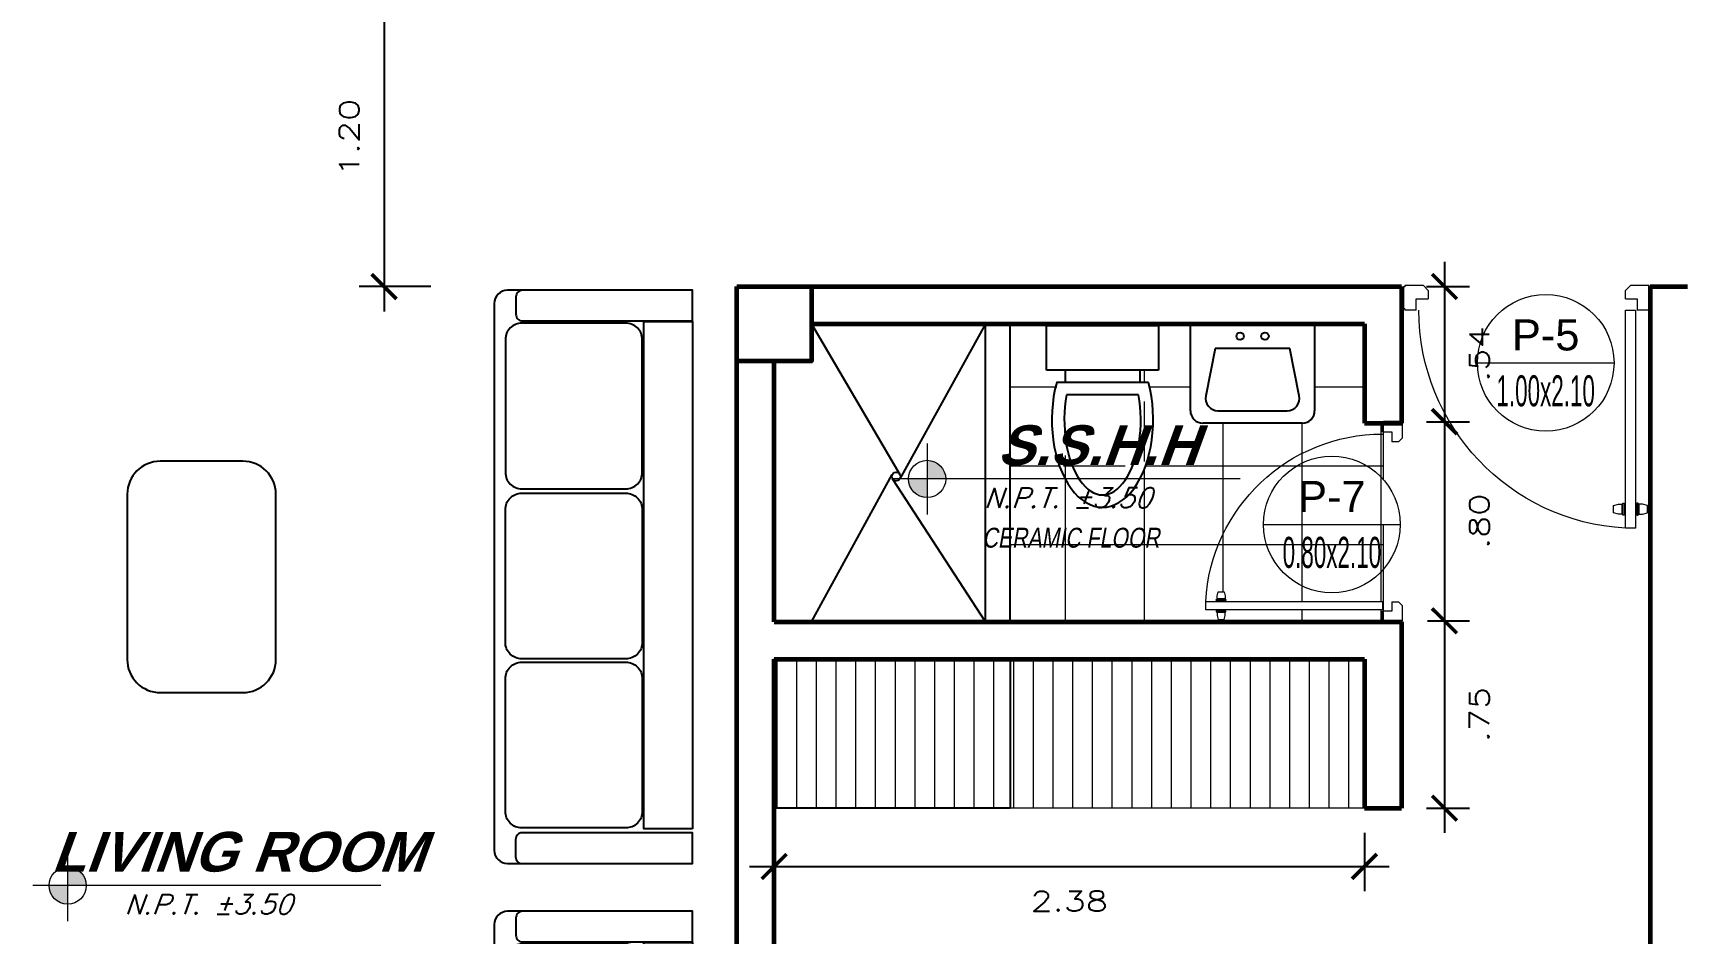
# Model space of a CAD drawing. Header units: millimetres. Extents: x 1313 to 1393.8, y 883.5 to 926.2.
# Drawn here: x 1338.8 to 1345.43, y 912.04 to 915.67 of the extents above; entities that cross this region are included whole.
import ezdxf
from ezdxf.enums import TextEntityAlignment as Align

# ---------------------------------------------------------------- set-up
doc = ezdxf.new("R2010")
doc.units = ezdxf.units.MM
doc.linetypes.add('HIDDEN2', pattern=[0.1875, 0.125, -0.0625])
for name, color, linetype, lineweight in [('ambientes', 254, 'Continuous', 25), ('columnas', 40, 'Continuous', 60), ('cotas', 87, 'Continuous', 15), ('COTNIV', 40, 'Continuous', 18), ('HATCH II', 64, 'Continuous', 5), ('Layer3', 31, 'Continuous', 5), ('lineas delgadas', 252, 'Continuous', 5), ('Muros confinados', 3, 'Continuous', 60), ('proy', 42, 'HIDDEN2', 5), ('Puertas', 35, 'Continuous', 13), ('Texto niveles', 4, 'Continuous', 18), ('vidrio', 254, 'Continuous', 5), ('VIGA', 5, 'Continuous', 25)]:
    doc.layers.add(name, color=color, linetype=linetype, lineweight=lineweight)
doc.layers.add('Muebles', color=2, linetype='Continuous')
doc.layers.add('Muro Bajo', color=2, linetype='Continuous')
doc.styles.add('ACOT', font='simplex.shx', dxfattribs={"height": 0.08})
doc.styles.add('AMBIENTES', font='arialbd.ttf', dxfattribs={"height": 0.18})
doc.styles.add('R80-50', font='romans.shx', dxfattribs={"width": 1.3, "height": 0.08})
doc.styles.add('STYLE1', font='arial.ttf')
doc.dimstyles.new('HORIZONTAL 1.1', dxfattribs={"dimtxt": 0.2, "dimasz": 0.1, "dimexe": 0.1, "dimexo": 0.1, "dimgap": 0.1, "dimtad": 2, "dimzin": 4, "dimdsep": 46, "dimtxsty": 'R80-50', "dimblk": 'ARCHTICK', "dimcen": 0.09, "dimdle": 0.1, "dimclrd": 256, "dimclre": 256, "dimclrt": 7, "dimaunit": 1, "dimazin": 0, "dimtfac": 1, "dimtix": 1, "dimtmove": 0, "dimatfit": 3, "dimldrblk": 'ARCHTICK', "dimfxl": 1, "dimtolj": 1, "dimtzin": 0, "dimarcsym": 0})

# ---------------------------------------------------------------- blocks, each defined once
blk = doc.blocks.new('P90-1')
for p, q in [((-0.9991, 0.0059), (-0.9991, 0.0959)), ((-0.9941, 0.0959), (-0.9991, 0.0959)), ((-0.9488, 0.1009), (-0.9941, 0.1009)), ((-0.9941, 0.0959), (-0.9941, 0.1009)), ((-0.0041, 0.1009), (-0.0524, 0.1009)), ((-0.0041, 0.1009), (-0.0041, 0.0959)), ((0.0009, 0.0959), (-0.0041, 0.0959)), ((0.0009, 0.0959), (0.0009, 0.0059)), ((-0.9941, 0.0059), (-0.9991, 0.0059)), ((-0.9941, 0.0009), (-0.9941, 0.0059)), ((-0.9191, 0.0009), (-0.9941, 0.0009)), ((-0.8991, 0.0209), (-0.9191, 0.0009)), ((-0.8991, 0.0209), (-0.8991, 0.0547)), ((-0.0991, 0.0547), (-0.0991, 0.0209)), ((-0.0991, 0.0209), (-0.0791, 0.0009)), ((-0.0041, 0.0009), (-0.0791, 0.0009)), ((-0.0041, 0.0059), (-0.0041, 0.0009)), ((0.0009, 0.0059), (-0.0041, 0.0059))]:
    blk.add_line(p, q)
for points in [[(-0.0591, 0.9844), (-0.1002, 0.9844), (-0.1002, 0.1012), (-0.0591, 0.1012)], [(-0.114, 0.9275), (-0.1284, 0.9275), (-0.1484, 0.9225), (-0.1484, 0.8927), (-0.1284, 0.8877), (-0.114, 0.8877)], [(-0.1056, 0.9321), (-0.1102, 0.9321), (-0.1102, 0.8839), (-0.1056, 0.8839)], [(-0.0536, 0.9321), (-0.049, 0.9321), (-0.049, 0.8839), (-0.0536, 0.8839)], [(-0.0451, 0.9275), (-0.0307, 0.9275), (-0.0107, 0.9225), (-0.0107, 0.8927), (-0.0307, 0.8877), (-0.0451, 0.8877)]]:
    blk.add_lwpolyline(points, close=True)
for points in [[(-0.9488, 0.1009), (-0.9488, 0.0547), (-0.8991, 0.0547)], [(-0.0991, 0.0547), (-0.0524, 0.0547), (-0.0524, 0.1009)]]:
    blk.add_lwpolyline(points)
blk.add_arc((-0.0524, 0.1009), 0.8848, 93.09611, 180)
blk = doc.blocks.new('LAV54-02')
for p, q in [((-0.25, -0.35), (-0.25, 0)), ((-0.25, 0), (0.25, 0)), ((0.25, 0), (0.25, -0.35)), ((-0.15, -0.1), (-0.188, -0.2902)), ((0.15, -0.1), (-0.15, -0.1)), ((0.188, -0.2902), (0.15, -0.1)), ((-0.139, -0.35), (0.139, -0.35)), ((0.2, -0.4), (-0.2, -0.4))]:
    blk.add_line(p, q)
for centre in [(-0.05, -0.05), (0.05, -0.05)]:
    blk.add_circle(centre, 0.015)
for centre, start, end in [((-0.139, -0.3), 168.69007, 270), ((0.139, -0.3), 270, 11.30993), ((-0.2, -0.35), 180, 270), ((0.2, -0.35), 270, 0)]:
    blk.add_arc(centre, 0.05, start, end)
blk = doc.blocks.new('INO75-01')
for p, q in [((0, 0.225), (0.18, 0.225)), ((0, -0.225), (0, 0.225)), ((0.18, 0.225), (0.18, -0.225)), ((0.18, -0.225), (0, -0.225))]:
    blk.add_line(p, q)
at = {"linetype": 'HIDDEN2'}
for p, q in [((0.18, 0.15), (0.23, 0.15)), ((0.18, -0.15), (0.23, -0.15))]:
    blk.add_line(p, q, dxfattribs=at)
for points in [[(0.23, 0.1846), (0.23, -0.1846)], [(0.28, 0.1452), (0.28, -0.1452)]]:
    blk.add_lwpolyline(points)
for major_axis, ratio, start_param, end_param in [((0.3526, 0), 0.578426, -2.010252, 2.010252), ((0.3026, 0), 0.508415, -1.907631, 1.907631)]:
    blk.add_ellipse((0.38, 0), major_axis=major_axis, ratio=ratio, start_param=start_param, end_param=end_param)
blk = doc.blocks.new('222')
at = {"layer": 'Muebles'}
for p, q in [((-2906.2576, 3601.1257), (-2908.4589, 3601.1257)), ((-2908.5121, 3601.0725), (-2908.5121, 3601.013)), ((-2906.2043, 3601.0121), (-2906.2043, 3601.0725))]:
    blk.add_line(p, q, dxfattribs=at)
for points in [[(-2908.3689, 3600.5965), (-2908.3689, 3601.0146, -0.414214), (-2908.3024, 3601.0811), (-2907.7682, 3601.0811, -0.414214), (-2907.7017, 3601.0146), (-2907.7017, 3600.5965, -0.414214), (-2907.7682, 3600.53), (-2908.3024, 3600.53, -0.414214)], [(-2907.6884, 3600.5965), (-2907.6884, 3601.0146, -0.414214), (-2907.6218, 3601.0811), (-2907.0876, 3601.0811, -0.414214), (-2907.0211, 3601.0146), (-2907.0211, 3600.5965, -0.414214), (-2907.0876, 3600.53), (-2907.6218, 3600.53, -0.414214)], [(-2906.3366, 3600.5965), (-2906.3366, 3601.0146, 0.414214), (-2906.4031, 3601.0811), (-2906.9373, 3601.0811, 0.414214), (-2907.0038, 3601.0146), (-2907.0038, 3600.5965, 0.414214), (-2906.9373, 3600.53), (-2906.4031, 3600.53, 0.414214)], [(-2908.5121, 3601.013), (-2908.5121, 3600.3285), (-2908.3885, 3600.3285), (-2908.3885, 3601.013, 0.414214), (-2908.4151, 3601.0396), (-2908.4855, 3601.0396, 0.414214)], [(-2906.328, 3601.0121), (-2906.328, 3600.3276), (-2906.2043, 3600.3276), (-2906.2043, 3601.0121, 0.414214), (-2906.231, 3601.0387), (-2906.3013, 3601.0387, 0.414214)]]:
    blk.add_lwpolyline(points, format="xyb", close=True, dxfattribs=at)
blk.add_lwpolyline([(-2908.3729, 3600.3276), (-2908.3729, 3600.5241), (-2906.3306, 3600.5241), (-2906.3306, 3600.3276)], close=True, dxfattribs=at)
for centre, start, end in [((-2908.4589, 3601.0725), 90, 180), ((-2906.2576, 3601.0725), 0, 90)]:
    blk.add_arc(centre, 0.0532, start, end, dxfattribs=at)
blk = doc.blocks.new('MUI')
at = {"layer": 'Muebles'}
for p, q in [((-2907.1616, 3593.3564), (-2907.8267, 3593.3564)), ((-2907.9598, 3593.2234), (-2907.9598, 3592.8908)), ((-2907.0286, 3592.8908), (-2907.0286, 3593.2234)), ((-2907.8267, 3592.7578), (-2907.1616, 3592.7578))]:
    blk.add_line(p, q, dxfattribs=at)
for centre, start, end in [((-2907.8267, 3593.2234), 90, 180), ((-2907.1616, 3593.2234), 0, 90), ((-2907.8267, 3592.8908), 180, 270), ((-2907.1616, 3592.8908), 270, 0)]:
    blk.add_arc(centre, 0.133, start, end, dxfattribs=at)
blk = doc.blocks.new('_ArchTick')
at = {"color": 0, "const_width": 0.15}
blk.add_lwpolyline([(-0.5, -0.5), (0.5, 0.5)], dxfattribs=at)
blk = doc.blocks.new('*D600')
at = {"layer": 'Defpoints', "color": 0, "transparency": 16777216}
for p in [(1341.7835, 912.5452), (1344.1585, 912.5452), (1344.1585, 912.3105)]:
    blk.add_point(p, dxfattribs=at)
at = {"layer": 'vidrio', "lineweight": -2, "transparency": 16777216}
for p, q in [((1341.7835, 912.4452), (1341.7835, 912.2105)), ((1344.1585, 912.4452), (1344.1585, 912.2105)), ((1341.6835, 912.3105), (1344.2585, 912.3105))]:
    blk.add_line(p, q, dxfattribs=at)
at = {"layer": 'vidrio', "lineweight": -2, "transparency": 16777216, "xscale": 0.1, "yscale": 0.1, "zscale": 0.1, "rotation": 180}
blk.add_blockref('_ArchTick', (1341.7835, 912.3105), dxfattribs=at)
at = {"layer": 'vidrio', "lineweight": -2, "transparency": 16777216, "xscale": 0.1, "yscale": 0.1, "zscale": 0.1}
blk.add_blockref('_ArchTick', (1344.1585, 912.3105), dxfattribs=at)
at = {"layer": 'vidrio', "color": 7, "transparency": 16777216, "insert": (1342.971, 912.1705), "char_height": 0.08, "attachment_point": 5, "style": 'R80-50'}
blk.add_mtext('\\A1;2.38', dxfattribs=at)
blk = doc.blocks.new('vp')
at = {"color": 21}
blk.add_lwpolyline([(-0.275, 0), (0.275, 0)], dxfattribs=at)
at = {"color": 31}
blk.add_circle((0, 0), 0.275, dxfattribs=at)
at = {"style": 'STYLE1'}
blk.add_attdef('TIPO', text='', height=0.125, dxfattribs=at).set_placement((0, 0.05), align=Align.CENTER)
at = {"style": 'STYLE1', "width": 0.516609}
blk.add_attdef('ANCHOXALTURA', text='', height=0.125, dxfattribs=at).set_placement((-0.1982, -0.175), (0.1981, -0.175), align=Align.FIT)
blk = doc.blocks.new('*D548')
at = {"layer": 'Defpoints', "color": 0, "transparency": 16777216}
for p in [(1340.4835, 915.8452), (1340.2133, 914.6452), (1340.5019, 914.6452)]:
    blk.add_point(p, dxfattribs=at)
at = {"layer": 'vidrio', "lineweight": -2, "transparency": 16777216}
for p, q in [((1340.2133, 915.9452), (1340.2133, 914.5452)), ((1340.3835, 915.8452), (1340.1133, 915.8452)), ((1340.4019, 914.6452), (1340.1133, 914.6452))]:
    blk.add_line(p, q, dxfattribs=at)
at = {"layer": 'vidrio', "lineweight": -2, "transparency": 16777216, "xscale": 0.1, "yscale": 0.1, "zscale": 0.1}
for p, rotation in [((1340.2133, 915.8452), 90), ((1340.2133, 914.6452), 270)]:
    blk.add_blockref('_ArchTick', p, dxfattribs=dict(at, rotation=rotation))
at = {"layer": 'vidrio', "color": 7, "transparency": 16777216, "insert": (1340.0733, 915.2452), "char_height": 0.08, "attachment_point": 5, "rotation": 90, "style": 'R80-50'}
blk.add_mtext('\\A1;1.20', dxfattribs=at)
blk = doc.blocks.new('*D612')
at = {"layer": 'Defpoints', "color": 0, "transparency": 16777216}
for p in [(1344.3085, 914.6452), (1344.3085, 914.1011), (1344.4811, 914.1011)]:
    blk.add_point(p, dxfattribs=at)
at = {"layer": 'vidrio', "lineweight": -2, "transparency": 16777216}
for p, q in [((1344.4811, 914.7452), (1344.4811, 914.0011)), ((1344.4085, 914.6452), (1344.5811, 914.6452)), ((1344.4085, 914.1011), (1344.5811, 914.1011))]:
    blk.add_line(p, q, dxfattribs=at)
at = {"layer": 'vidrio', "lineweight": -2, "transparency": 16777216, "xscale": 0.1, "yscale": 0.1, "zscale": 0.1}
for p, rotation in [((1344.4811, 914.6452), 90), ((1344.4811, 914.1011), 270)]:
    blk.add_blockref('_ArchTick', p, dxfattribs=dict(at, rotation=rotation))
at = {"layer": 'vidrio', "color": 7, "transparency": 16777216, "insert": (1344.6211, 914.3731), "char_height": 0.08, "attachment_point": 5, "rotation": 90, "style": 'R80-50'}
blk.add_mtext('\\A1;.54', dxfattribs=at)
blk = doc.blocks.new('*D550')
at = {"layer": 'Defpoints', "color": 0, "transparency": 16777216}
for p in [(1344.3085, 914.1011), (1344.3126, 913.2992), (1344.4811, 913.2992)]:
    blk.add_point(p, dxfattribs=at)
at = {"layer": 'vidrio', "lineweight": -2, "transparency": 16777216}
for p, q in [((1344.4811, 914.2011), (1344.4811, 913.1992)), ((1344.4085, 914.1011), (1344.5811, 914.1011)), ((1344.4126, 913.2992), (1344.5811, 913.2992))]:
    blk.add_line(p, q, dxfattribs=at)
at = {"layer": 'vidrio', "lineweight": -2, "transparency": 16777216, "xscale": 0.1, "yscale": 0.1, "zscale": 0.1}
for p, rotation in [((1344.4811, 914.1011), 90), ((1344.4811, 913.2992), 270)]:
    blk.add_blockref('_ArchTick', p, dxfattribs=dict(at, rotation=rotation))
at = {"layer": 'vidrio', "color": 7, "transparency": 16777216, "insert": (1344.6211, 913.7002), "char_height": 0.08, "attachment_point": 5, "rotation": 90, "style": 'R80-50'}
blk.add_mtext('\\A1;.80', dxfattribs=at)
blk = doc.blocks.new('*D479')
at = {"layer": 'Defpoints', "color": 0, "transparency": 16777216}
for p in [(1344.3126, 913.2992), (1344.3085, 912.5452), (1344.4811, 912.5452)]:
    blk.add_point(p, dxfattribs=at)
at = {"layer": 'vidrio', "lineweight": -2, "transparency": 16777216}
for p, q in [((1344.4811, 913.3992), (1344.4811, 912.4452)), ((1344.4126, 913.2992), (1344.5811, 913.2992)), ((1344.4085, 912.5452), (1344.5811, 912.5452))]:
    blk.add_line(p, q, dxfattribs=at)
at = {"layer": 'vidrio', "lineweight": -2, "transparency": 16777216, "xscale": 0.1, "yscale": 0.1, "zscale": 0.1}
for p, rotation in [((1344.4811, 913.2992), 90), ((1344.4811, 912.5452), 270)]:
    blk.add_blockref('_ArchTick', p, dxfattribs=dict(at, rotation=rotation))
at = {"layer": 'vidrio', "color": 7, "transparency": 16777216, "insert": (1344.6211, 912.9222), "char_height": 0.08, "attachment_point": 5, "rotation": 90, "style": 'R80-50'}
blk.add_mtext('\\A1;.75', dxfattribs=at)

msp = doc.modelspace()

# ---------------------------------------------------------------- hatches: boundary and pattern name
at = {"layer": 'cotas'}
h = msp.add_hatch(dxfattribs=at)
h.set_pattern_fill('NET', color=256, scale=0.1, style=0)
h.set_pattern_definition([(0, (4242.36577, -2685.57376), (0, 0.3175), []), (90, (4242.36577, -2685.57376), (-0.3175, 2e-17), [])])
edge = h.paths.add_edge_path()
edge.add_line((1344.236, 914.0606), (1344.232, 914.0606))
edge.add_line((1344.232, 914.0606), (1344.232, 914.0952))
edge.add_line((1344.232, 914.0952), (1344.1585, 914.0952))
edge.add_line((1344.1585, 914.0952), (1344.1585, 914.4952))
edge.add_line((1344.1585, 914.4952), (1343.9585, 914.4952))
edge.add_line((1343.9585, 914.4952), (1343.9585, 914.1452))
edge.add_arc((1343.9085, 914.1452), 0.05, -90, 0, ccw=False)
edge.add_line((1343.9085, 914.0952), (1343.5085, 914.0952))
edge.add_arc((1343.5085, 914.1452), 0.05, 180, 270, ccw=False)
edge.add_line((1343.4585, 914.1452), (1343.4585, 914.4952))
edge.add_line((1343.4585, 914.4952), (1342.7335, 914.4952))
edge.add_line((1342.7335, 914.4952), (1342.7335, 913.8705))
edge.add_line((1342.7335, 913.8705), (1342.9546, 913.8705))
edge.add_ellipse((1343.1048, 914.1089), major_axis=(0, 0.3526), ratio=0.578426, start_angle=64.82107, end_angle=132.55105, ccw=False)
edge.add_line((1342.9203, 914.2589), (1342.9548, 914.2589))
edge.add_line((1342.9548, 914.2589), (1342.9548, 914.3089))
edge.add_line((1342.9548, 914.3089), (1342.8798, 914.3089))
edge.add_line((1342.8798, 914.3089), (1342.8798, 914.4889))
edge.add_line((1342.8798, 914.4889), (1343.3298, 914.4889))
edge.add_line((1343.3298, 914.4889), (1343.3298, 914.3089))
edge.add_line((1343.3298, 914.3089), (1343.2548, 914.3089))
edge.add_line((1343.2548, 914.3089), (1343.2548, 914.2589))
edge.add_line((1343.2548, 914.2589), (1343.2894, 914.2589))
edge.add_ellipse((1343.1048, 914.1089), major_axis=(0, 0.3526), ratio=0.578426, start_angle=227.44895, end_angle=295.17893, ccw=False)
edge.add_ellipse((1343.1048, 914.1089), major_axis=(0, 0.3526), ratio=0.578426, start_angle=132.55105, end_angle=227.44895, ccw=False)
edge.add_line((1342.9546, 913.8705), (1342.7335, 913.8705))
edge.add_line((1342.7335, 913.8705), (1342.7335, 913.2952))
edge.add_line((1342.7335, 913.2952), (1344.236, 913.2952))
edge.add_line((1344.236, 913.2952), (1344.236, 913.2992))
edge.add_line((1344.236, 913.2992), (1344.232, 913.2992))
edge.add_line((1344.232, 913.2992), (1344.232, 913.3382))
edge.add_line((1344.232, 913.3382), (1344.236, 913.3382))
edge.add_line((1344.236, 913.3382), (1344.236, 914.0606))
h.paths.add_polyline_path([(1343.52, 913.3767), (1344.2317, 913.3767), (1344.2317, 913.3436), (1343.52, 913.3436)], flags=16)
h.paths.add_polyline_path([(1343.5939, 913.4156), (1343.598, 913.3995), (1343.598, 913.3878), (1343.5659, 913.3878), (1343.5659, 913.3995), (1343.5699, 913.4156)], flags=16)
h.paths.add_polyline_path([(1343.601, 913.3848), (1343.601, 913.3811), (1343.5622, 913.3811), (1343.5622, 913.3848)], flags=16)
h.paths.add_polyline_path([(1343.601, 913.3391), (1343.601, 913.3354), (1343.5622, 913.3354), (1343.5622, 913.3391)], flags=16)
h.paths.add_polyline_path([(1343.598, 913.3324), (1343.598, 913.3207), (1343.5939, 913.3046), (1343.5699, 913.3046), (1343.5659, 913.3207), (1343.5659, 913.3324)], flags=16)
h.paths.add_polyline_path([(1342.5994, 913.7421), (1343.4013, 913.7276), (1343.445, 913.8476), (1342.6431, 913.8621)], flags=9)
h.paths.add_polyline_path([(1342.6372, 913.8823), (1343.5876, 913.8823), (1343.5876, 914.1306), (1342.6372, 914.1306)], flags=9)
h.paths.add_polyline_path([(1342.5706, 913.5776), (1343.3786, 913.5705), (1343.3998, 913.6905), (1342.5918, 913.6976)], flags=9)
at = {"layer": 'HATCH II'}
h = msp.add_hatch(dxfattribs=at)
h.set_pattern_fill('LINE', color=256, scale=0.025, angle=90, style=0)
h.set_pattern_definition([(90, (4236.99777, -2685.57376), (-0.079375, 5e-18), [])])
h.paths.add_polyline_path([(1344.1585, 913.1452), (1341.7835, 913.1452), (1341.7835, 912.5452), (1344.1585, 912.5452)])
at = {"layer": 'lineas delgadas'}
h = msp.add_hatch(color=256, dxfattribs=at)
h.paths.add_polyline_path([(1342.3989, 913.7955), (1342.3989, 913.8705), (1342.3239, 913.8705, 0.414214)])
h.paths.add_polyline_path([(1342.3989, 913.8705), (1342.4739, 913.8705, 0.414214), (1342.3989, 913.9455)])
h = msp.add_hatch(color=256, dxfattribs=at)
h.paths.add_polyline_path([(1338.9399, 912.1587), (1338.9399, 912.2337), (1338.8649, 912.2337, 0.414214)])
h.paths.add_polyline_path([(1338.9399, 912.2337), (1339.0149, 912.2337, 0.414214), (1338.9399, 912.3087)])

# ---------------------------------------------------------------- linework, layer by layer
at = {"layer": 'columnas'}
msp.add_lwpolyline([(1341.6335, 914.6452), (1341.9335, 914.6452), (1341.9335, 914.3452), (1341.6335, 914.3452)], close=True, dxfattribs=at)
at = {"layer": 'cotas'}
for p, q in [((1344.236, 913.8672), (1344.236, 914.1011)), ((1344.236, 913.2952), (1344.236, 913.6874))]:
    msp.add_line(p, q, dxfattribs=at)
at = {"layer": 'HATCH II'}
msp.add_line((1344.1585, 912.5452), (1341.7835, 912.5452), dxfattribs=at)
at = {"layer": 'lineas delgadas'}
for p, q in [((1342.3989, 914.0137), (1342.3989, 913.7272)), ((1343.6591, 913.8705), (1342.2593, 913.8705)), ((1338.9399, 912.377), (1338.9399, 912.0904)), ((1340.2001, 912.2337), (1338.8003, 912.2337))]:
    msp.add_line(p, q, dxfattribs=at)
for centre in [(1342.3989, 913.8705), (1338.9399, 912.2337)]:
    msp.add_circle(centre, 0.075, dxfattribs=at)
at = {"layer": 'Muro Bajo'}
for p, q in [((1341.9335, 914.4952), (1342.2892, 913.889)), ((1342.6335, 914.4952), (1342.2894, 913.8716)), ((1342.6335, 913.2952), (1342.6335, 914.4952)), ((1342.7335, 913.2952), (1342.7335, 914.4952)), ((1341.9335, 913.2952), (1342.2586, 913.8885)), ((1342.6335, 913.2952), (1342.2593, 913.8705))]:
    msp.add_line(p, q, dxfattribs=at)
msp.add_circle((1342.274, 913.8801), 0.0176, dxfattribs=at)
at = {"layer": 'Muros confinados'}
for p, q in [((1341.6335, 914.6452), (1344.3085, 914.6452)), ((1344.3085, 914.6452), (1344.3085, 914.0952)), ((1345.3085, 914.6452), (1345.4585, 914.6452)), ((1345.3085, 914.6452), (1345.3085, 906.9952)), ((1341.9335, 914.4952), (1344.1585, 914.4952)), ((1344.1585, 914.4952), (1344.1585, 914.0952)), ((1341.6335, 906.8452), (1341.6335, 914.3452)), ((1341.7835, 913.2952), (1341.7835, 914.3452)), ((1344.1585, 914.0952), (1344.3085, 914.0952)), ((1341.7835, 913.2952), (1344.3085, 913.2952)), ((1344.3085, 913.2952), (1344.3085, 912.5452)), ((1341.7835, 913.1452), (1344.1585, 913.1452)), ((1341.7835, 908.7952), (1341.7835, 913.1452)), ((1344.1585, 913.1452), (1344.1585, 912.5452)), ((1344.1585, 912.5452), (1344.3085, 912.5452))]:
    msp.add_line(p, q, dxfattribs=at)
at = {"layer": 'VIGA'}
msp.add_lwpolyline([(1342.7335, 912.5452), (1341.7835, 912.5452), (1341.7835, 913.1452), (1342.7335, 913.1452)], close=True, dxfattribs=at)

# ---------------------------------------------------------------- block references
at = {"layer": 'Layer3'}
for p, values in [((1344.8883, 914.3379), {'TIPO': 'P-5', 'ANCHOXALTURA': '1.00x2.10'}), ((1344.0279, 913.6874), {'TIPO': 'P-7', 'ANCHOXALTURA': '0.80x2.10'})]:
    msp.add_blockref('vp', p, dxfattribs=at).add_auto_attribs(values)
at = {"layer": 'Muro Bajo', "rotation": 270.000000000026}
msp.add_blockref('INO75-01', (1343.1048, 914.4889), dxfattribs=at)
at = {"layer": 'Muro Bajo'}
msp.add_blockref('LAV54-02', (1343.7085, 914.4952), dxfattribs=at)
at = {"layer": 'proy'}
for name, p, rotation in [('222', (4941.7825, 3820.8344), 90), ('MUI', (-2253.5782, -1994.018), 270), ('222', (4941.7825, 3818.3344), 90)]:
    msp.add_blockref(name, p, dxfattribs=dict(at, rotation=rotation))
at = {"layer": 'Puertas'}
for p, xscale, yscale, zscale, rotation in [((1345.3085, 914.6502), -0.9929250435475296, 0.9929250435470749, 1.241156304435043, 180), ((1344.3133, 913.296), -0.8058587278874256, 0.8058587278874256, 1.007323409859767, 90)]:
    msp.add_blockref('P90-1', p, dxfattribs=dict(at, xscale=xscale, yscale=yscale, zscale=zscale, rotation=rotation))

# ---------------------------------------------------------------- texts
at = {"layer": 'ambientes', "style": 'AMBIENTES', "oblique": 20}
for s, p in [('S.S.H.H', (1343.0833, 914.0065)), ('LIVING ROOM', (1339.6243, 912.3697))]:
    msp.add_text(s, height=0.16, dxfattribs=at).set_placement(p, align=Align.MIDDLE_CENTER)
at = {"layer": 'COTNIV', "color": 2, "linetype": 'Continuous', "style": 'ACOT', "oblique": 20}
for p in [(1342.6267, 913.7548), (1339.1677, 912.118)]:
    msp.add_text('N.P.T. %%P3.50', height=0.08, dxfattribs=at).set_placement(p)
at = {"layer": 'Texto niveles', "color": 4, "oblique": 10, "width": 0.8}
msp.add_text('CERAMIC FLOOR', height=0.08, dxfattribs=at).set_placement((1342.9782, 913.634), align=Align.MIDDLE_CENTER)

# ---------------------------------------------------------------- dimensions: what is measured, and where the dimension line sits
at = {"layer": 'vidrio'}
for base, p1, p2, picture, middle in [((1340.2133, 914.6452), (1340.4835, 915.8452), (1340.5019, 914.6452), '*D548', (1340.0733, 915.2452)), ((1344.4811, 914.1011), (1344.3085, 914.6452), (1344.3085, 914.1011), '*D612', (1344.6211, 914.3731)), ((1344.4811, 913.2992), (1344.3085, 914.1011), (1344.3126, 913.2992), '*D550', (1344.6211, 913.7002)), ((1344.4811, 912.5452), (1344.3126, 913.2992), (1344.3085, 912.5452), '*D479', (1344.6211, 912.9222))]:
    dim = msp.add_linear_dim(base=base, p1=p1, p2=p2, angle=90, dimstyle='HORIZONTAL 1.1', override={"dimtmove": 1}, dxfattribs=at)
    dim.commit()
    dim.dimension.update_dxf_attribs({"geometry": picture, "text_midpoint": middle})
dim = msp.add_linear_dim(base=(1344.1585207343, 912.3105091208), p1=(1341.7835207343, 912.5452182238), p2=(1344.1585207343, 912.5452182238), dimstyle='HORIZONTAL 1.1', dxfattribs=at)
dim.commit()
dim.dimension.update_dxf_attribs({"geometry": '*D600', "text_midpoint": (1342.9710207343, 912.1705091208)})

doc.saveas('drawing.dxf')
